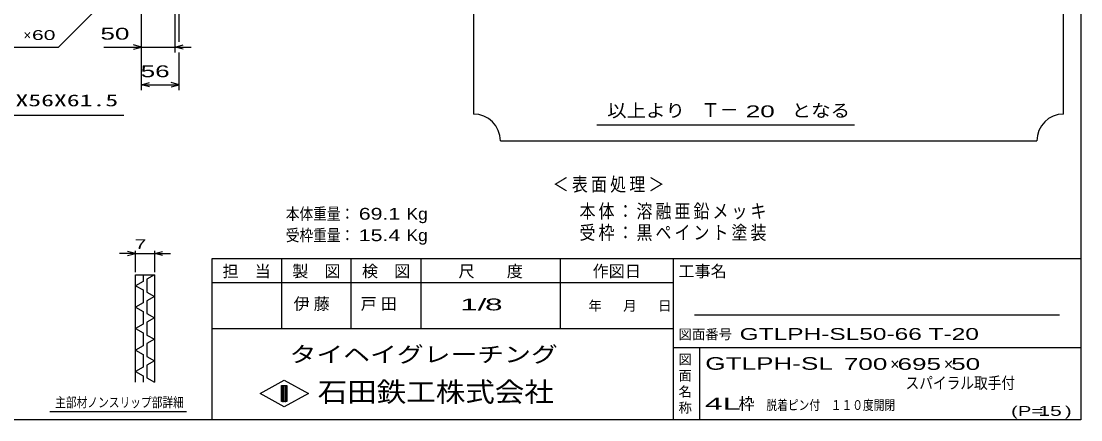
# Model space of a CAD drawing. Units: millimetres, scale not verified. Extents: x -1456 to 1389, y -1026 to 839.
# Drawn here: x -191 to 1389, y -921 to -327 of the extents above; entities that cross this region are included whole.
import ezdxf
from ezdxf.enums import TextEntityAlignment as Align

# ---------------------------------------------------------------- set-up
doc = ezdxf.new("R2010")
doc.units = ezdxf.units.MM
doc.header["$LTSCALE"] = 8
for name, color, linetype, lineweight in [('0_2', 150, 'Continuous', 25), ('22', 4, 'Continuous', 25), ('24', 2, 'Continuous', 25), ('32', 4, 'Continuous', 25)]:
    doc.layers.add(name, color=color, linetype=linetype, lineweight=lineweight)
doc.styles.add('ベクトル', font='')
doc.styles.add('ＭＳ ゴシック', font='')
doc.styles.get('ベクトル').set_extended_font_data('ベクトル')
doc.styles.get('ＭＳ ゴシック').set_extended_font_data('MS Gothic')

msp = doc.modelspace()

# ---------------------------------------------------------------- linework, layer by layer
at = {"layer": '0_2'}
for p, q in [((1388.8, 838.8), (1388.8, -921.2)), ((1388.8, -681.2), (92.8, -681.2)), ((92.8, -681.2), (92.8, -921.2)), ((196.8, -681.2), (196.8, -785.2)), ((300.8, -785.2), (300.8, -681.2)), ((404.8, -681.2), (404.8, -785.2)), ((612.8, -785.2), (612.8, -681.2)), ((780.8, -681.2), (780.8, -921.2)), ((780.8, -717.2), (92.8, -717.2)), ((1356.8, -765.2), (812.8, -765.2)), ((92.8, -785.2), (780.8, -785.2)), ((780.8, -813.2), (1388.8, -813.2)), ((820.8, -921.2), (820.8, -813.2)), ((164.8, -882), (200.8, -862)), ((200.8, -862), (236.8, -882)), ((200.8, -902), (164.8, -882)), ((196.8, -870), (204.8, -870)), ((196.8, -894), (196.8, -870)), ((196.8, -870), (198.4, -870)), ((198.4, -870), (198.4, -894)), ((200, -894), (200, -870)), ((200, -870), (201.6, -870)), ((236.8, -882), (200.8, -902)), ((201.6, -870), (201.6, -894)), ((203.2, -894), (203.2, -870)), ((203.2, -870), (204.8, -870)), ((204.8, -870), (204.8, -894)), ((204.8, -870), (204.8, -894)), ((204.8, -894), (196.8, -894)), ((198.4, -894), (200, -894)), ((201.6, -894), (203.2, -894)), ((1388.8, -921.2), (-1379.2, -921.2))]:
    msp.add_line(p, q, dxfattribs=at)
at = {"layer": '22'}
for p, q in [((-136, -365.5), (-16, -245.5)), ((-12, -373.5), (-12, -245.5)), ((-12, -429.5), (-12, -245.5)), ((38, -373.5), (38, -257.7)), ((44, -357.5), (44, -257.7)), ((-12, -365.5), (-24, -362.3)), ((38, -365.5), (50, -362.3)), ((-296, -365.5), (-136, -365.5)), ((-68, -365.5), (-12, -365.5)), ((-24, -368.7), (-12, -365.5)), ((-12, -365.5), (38, -365.5)), ((50, -368.7), (38, -365.5)), ((38, -365.5), (62, -365.5)), ((44, -429.5), (44, -373.5)), ((-12, -421.5), (0, -418.3)), ((0, -424.7), (-12, -421.5)), ((-12, -421.5), (44, -421.5)), ((44, -421.5), (32, -418.3)), ((32, -424.7), (44, -421.5))]:
    msp.add_line(p, q, dxfattribs=at)
msp.add_lwpolyline([(-372, -601.321), (-265.478, -466.973), (-38.278, -466.973)], dxfattribs=at)
at = {"layer": '24', "color": 4}
for p, q in [((483.2, 774.8), (483.2, -465.2)), ((1363.2, -465.2), (1363.2, 774.8)), ((667.2, -481.2), (1051.2, -481.2)), ((523.2, -505.2), (1323.2, -505.2))]:
    msp.add_line(p, q, dxfattribs=at)
for centre, start, end in [((483.2, -505.2), 0, 90), ((1363.2, -505.2), 90, 180)]:
    msp.add_arc(centre, 40, start, end, dxfattribs=at)
at = {"layer": '32'}
for p, q in [((-20.8, -673.2), (-44.8, -673.2)), ((-20.8, -673.2), (-32.8, -670)), ((-32.8, -676.4), (-20.8, -673.2)), ((-20.8, -701.2), (-20.8, -669.2)), ((-20.8, -673.2), (7.2, -673.2)), ((7.2, -669.2), (7.2, -701.2)), ((7.2, -673.2), (19.2, -670)), ((19.2, -676.4), (7.2, -673.2)), ((7.2, -673.2), (31.2, -673.2)), ((-20.8, -705.2), (7.2, -705.2)), ((-20.8, -865.2), (-20.8, -705.2)), ((-9.6, -705.2), (-9.6, -714.8)), ((7.2, -705.2), (-4, -711.6)), ((7.2, -705.2), (7.2, -865.2)), ((-9.6, -714.8), (-20.8, -721.2)), ((-20.8, -721.2), (-9.6, -727.6)), ((-4, -711.6), (-4, -730.8)), ((-9.6, -727.6), (-9.6, -746.8)), ((-4, -730.8), (7.2, -737.2)), ((7.2, -737.2), (-4, -743.6)), ((-9.6, -746.8), (-20.8, -753.2)), ((-20.8, -753.2), (-9.6, -759.6)), ((-4, -743.6), (-4, -762.8)), ((-9.6, -759.6), (-9.6, -778.8)), ((-4, -762.8), (7.2, -769.2)), ((7.2, -769.2), (-4, -775.6)), ((-9.6, -778.8), (-20.8, -785.2)), ((-20.8, -785.2), (-9.6, -791.6)), ((-4, -775.6), (-4, -794.8)), ((-9.6, -791.6), (-9.6, -810.8)), ((-4, -794.8), (7.2, -801.2)), ((7.2, -801.2), (-4, -807.6)), ((-9.6, -810.8), (-20.8, -817.2)), ((-20.8, -817.2), (-9.6, -823.6)), ((-4, -807.6), (-4, -826.8)), ((-9.6, -823.6), (-9.6, -842.8)), ((-4, -826.8), (7.2, -833.2)), ((7.2, -833.2), (-4, -839.6)), ((-9.6, -842.8), (-20.8, -849.2)), ((-20.8, -849.2), (-9.6, -855.6)), ((-4, -839.6), (-4, -858.8)), ((-9.6, -855.6), (-9.6, -865.2)), ((-4, -858.8), (7.2, -865.2)), ((55.2, -909.2), (-148.8, -909.2))]:
    msp.add_line(p, q, dxfattribs=at)

# ---------------------------------------------------------------- texts
at = {"layer": '0_2', "style": 'ベクトル'}
for s, height, p in [('担\u3000当', 17.6, (108.8, -699.6)), ('製\u3000図', 17.6, (212.8, -699.6)), ('検\u3000図', 17.6, (316.8, -699.6)), ('尺\u3000\u3000度', 17.6, (460.8, -699.6)), ('作図日', 17.6, (660.8, -699.6)), ('工事名', 17.6, (788.8, -699.6)), ('年', 14.66, (654.4, -751.2)), ('月', 14.66, (706.4, -751.2)), ('日', 14.66, (758.4, -751.2)), ('図面番号', 14.66, (788.8, -793.6)), ('図', 14.66, (788.8, -831.2)), ('面', 14.66, (788.8, -855.2)), ('名', 14.66, (788.8, -879.2)), ('称', 14.66, (788.8, -903.2))]:
    msp.add_text(s, height=height, dxfattribs=at).set_placement(p, align=Align.MIDDLE_LEFT)
at = {"layer": '0_2', "color": 222, "style": 'ベクトル'}
for s, height, width, p in [('タイヘイグレーチング', 23.46, 1.25, (208.8, -823.6)), ('石田鉄工株式会社', 29.33, 1.1, (250.8, -879.6))]:
    msp.add_text(s, height=height, dxfattribs=dict(at, width=width)).set_placement(p, align=Align.MIDDLE_LEFT)
at = {"layer": '22', "color": 2, "style": 'ベクトル'}
for s, height, p in [('×', 14.66, (-188, -347.5)), ('×', 17.6, (1104.687, -838)), ('×', 17.6, (1184.687, -838)), ('枠', 17.6, (878.4, -897.2))]:
    msp.add_text(s, height=height, dxfattribs=at).set_placement(p, align=Align.MIDDLE_LEFT)
for s, height, width, p in [(' 60 ', 14.66, 1.6, (-184, -347.5)), (' 50 ', 17.6, 1.65, (-84, -345.5)), (' 56 ', 17.6, 1.65, (-24, -401.5)), ('本体重量：', 17.6, 0.85, (203.2, -614)), (' 69.1', 17.6, 1.35, (303.2, -614)), ('Kg', 17.6, 1.1, (383.2, -614)), ('受枠重量：', 17.6, 0.85, (203.2, -646)), (' 15.4', 17.6, 1.35, (303.2, -646)), ('Kg', 17.6, 1.1, (383.2, -646)), ('1/', 17.6, 2, (463.2, -749.2)), (' 8 ', 17.6, 2, (487.2, -749.2)), ('GTLPH-SL50-66 T-20', 17.6, 1.55, (880, -793.2)), ('GTLPH-SL', 18.77, 1.55, (828.8, -837.2)), (' 700 ', 17.6, 1.65, (1024.687, -838)), (' 695 ', 17.6, 1.65, (1104.687, -838)), (' 50 ', 17.6, 1.65, (1184.687, -838)), ('スパイラル取手付', 17.6, 0.85, (1127.483, -866.23)), ('4L', 17.6, 2.05, (828, -897.2)), ('脱着', 14.66, 0.8, (920, -899.2)), ('ピン付', 14.66, 0.8, (952, -899.2)), ('\u3000１１０度開閉', 14.66, 0.8, (1000, -899.2)), ('(P=', 14.66, 1.55, (1284.8, -908)), (' 15 ', 14.66, 1.6, (1316.8, -908)), (')', 14.66, 1.6, (1364.8, -908))]:
    msp.add_text(s, height=height, dxfattribs=dict(at, width=width)).set_placement(p, align=Align.MIDDLE_LEFT)
at = {"layer": '22', "style": 'ＭＳ ゴシック', "width": 1.6}
msp.add_text('P-6X56X61.5', height=17.6, dxfattribs=at).set_placement((-257.478, -458.973), align=Align.BOTTOM_LEFT)
at = {"layer": '22', "color": 2, "attachment_point": 4, "style": 'ベクトル'}
for s, insert, char_height in [('\\T1.2;\\W0.85;＜表面処理＞', (601.2, -571.2), 20.53), ('\\T1.19;\\W0.85;本体：溶融亜鉛メッキ', (641.2, -611.2), 20.53), ('\\T1.19;\\W0.85;受枠：黒ペイント塗装', (641.2, -643.2), 20.53), ('\\T1.25;伊藤\u3000', (214.8, -749.2), 17.6), ('\\T1.25;戸田\u3000', (314.8, -749.2), 17.6)]:
    msp.add_mtext(s, dxfattribs=dict(at, insert=insert, char_height=char_height))
at = {"layer": '24', "style": 'ベクトル'}
for s, height, width, p in [('以上より\u3000', 19.35, 1.1, (682.4, -460)), (' 20 ', 17.6, 1.65, (878.4, -461.2)), ('となる', 19.35, 1.1, (957.6, -460))]:
    msp.add_text(s, height=height, dxfattribs=dict(at, width=width)).set_placement(p, align=Align.MIDDLE_LEFT)
msp.add_text('Ｔ－', height=20.53, dxfattribs=at).set_placement((822.4, -459.2), align=Align.MIDDLE_LEFT)
at = {"layer": '32', "color": 2, "style": 'ベクトル'}
for s, width, p in [(' 7 ', 1.6, (-30.8, -659.2)), ('主部材ノンスリップ部詳細', 0.8, (-140.8, -895.2))]:
    msp.add_text(s, height=14.66, dxfattribs=dict(at, width=width)).set_placement(p, align=Align.MIDDLE_LEFT)

doc.saveas('drawing.dxf')
